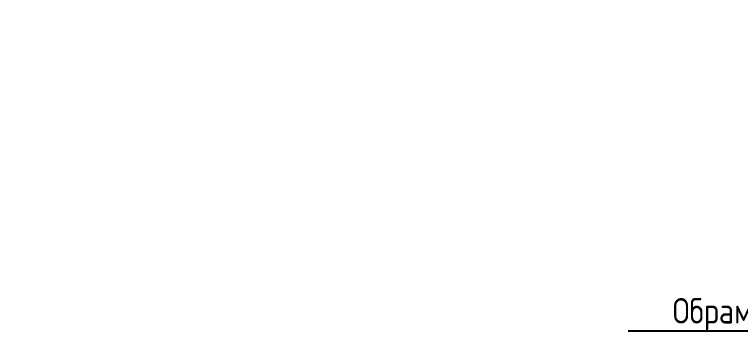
# Model space of a CAD drawing. Header units: millimetres. Extents: x -42533 to 645315, y 3457 to 82611.
# Drawn here: x 400177 to 406985, y 14300 to 17270 of the extents above; entities that cross this region are included whole.
import ezdxf
from ezdxf import colors
from ezdxf.entities.mleader import LeaderData, LeaderLine
from ezdxf.math import Vec2, Vec3

# ---------------------------------------------------------------- set-up
doc = ezdxf.new("R2010")
doc.units = ezdxf.units.MM
doc.layers.add('ЭМ_кабеленесущие конструкции', color=7, linetype='Continuous', lineweight=15)
doc.styles.add('ISOCPEUR', font='isocpeur.ttf', dxfattribs={"width": 0.85, "height": 275})

# ---------------------------------------------------------------- blocks, each defined once
blk = doc.blocks.new('_Dot')
at = {"color": 0, "linetype": 'ByBlock', "lineweight": -2}
blk.add_line((-0.5, 0), (-1, 0), dxfattribs=at)
at = {"color": 0, "linetype": 'ByBlock', "const_width": 0.5}
blk.add_lwpolyline([(-0.25, 0, 1), (0.25, 0, 1)], format="xyb", close=True, dxfattribs=at)

msp = doc.modelspace()

# ---------------------------------------------------------------- leaders
at = {"layer": 'ЭМ_кабеленесущие конструкции', "lineweight": 5}
ml = msp.add_multileader_mtext('Standard', dxfattribs=at)
ml.set_content('Огнестойкий герметик DS1201, DS1202\\Pдля заделки  пространства ', color=256, style='ISOCPEUR')
ml.set_leader_properties()
ml.set_arrow_properties(name='DOT')
ml.build(insert=Vec2(0, 0))
ml.multileader.update_dxf_attribs({"text_left_attachment_type": 6, "text_right_attachment_type": 6, "dogleg_length": 0.00122, "arrow_head_size": 59.6, "scale": 10})
ctx = ml.context
ctx.base_point, ctx.scale, ctx.char_height, ctx.arrow_head_size, ctx.landing_gap_size, ctx.plane_origin = Vec3(409078, 16958.3), 10, 238.481, 59.6, 119.2, Vec3(413338.3, 16394.1)
ctx.left_attachment, ctx.right_attachment, ctx.text_align_type = 6, 6, 2
notes = []
notes.append((ctx, [(1, (1, 1, 0), (414171.4, 16958.3), (-1, 0), 0.0727, [(2, [(416872.5, 15368.2)], 0, [])])]))
ctx.mtext.insert, ctx.mtext.width, ctx.mtext.defined_height, ctx.mtext.alignment, ctx.mtext.flow_direction = Vec3(414052.1, 17268.3), 6189.925, 640.5, 3, 5
ml = msp.add_multileader_mtext('Standard', dxfattribs=at)
ml.set_content('Обрамление трубного блока из уголка 25х25х4 ГОСТ 8509-93', color=256, style='ISOCPEUR')
ml.set_leader_properties()
ml.set_arrow_properties(name='DOT')
ml.build(insert=Vec2(0, 0))
ml.multileader.update_dxf_attribs({"text_left_attachment_type": 6, "text_right_attachment_type": 6, "dogleg_length": 0.00122, "arrow_head_size": 59.6, "scale": 10})
ctx = ml.context
ctx.base_point, ctx.scale, ctx.char_height, ctx.arrow_head_size, ctx.landing_gap_size, ctx.plane_origin = Vec3(410119.1, 14303.1), 10, 238.481, 59.6, 119.2, Vec3(413130.6, 14711.2)
ctx.left_attachment, ctx.right_attachment, ctx.text_align_type = 6, 6, 2
notes.append((ctx, [(1, (1, 1, 0), (414460.1, 14303.1), (-1, 0), 119.3, [(0, [(416628.9, 14885.3)], 0, [])])]))
ctx.mtext.insert, ctx.mtext.width, ctx.mtext.defined_height, ctx.mtext.alignment, ctx.mtext.flow_direction = Vec3(414221.5, 14613.1), 4935.399, 640.5, 3, 5
for ctx, leaders in notes:
    for number, flags, end, landing, length, lines in leaders:
        leader = LeaderData()
        leader.index, (leader.has_last_leader_line, leader.has_dogleg_vector, leader.attachment_direction) = number, flags
        leader.last_leader_point, leader.dogleg_vector, leader.dogleg_length = Vec3(end), Vec3(landing), length
        for number, points, colour, breaks in lines:
            line = LeaderLine()
            line.index, line.vertices, line.color, line.breaks = number, Vec3.list(points), colors.encode_raw_color(colour), breaks
            leader.lines.append(line)
        ctx.leaders.append(leader)

doc.saveas('drawing.dxf')
